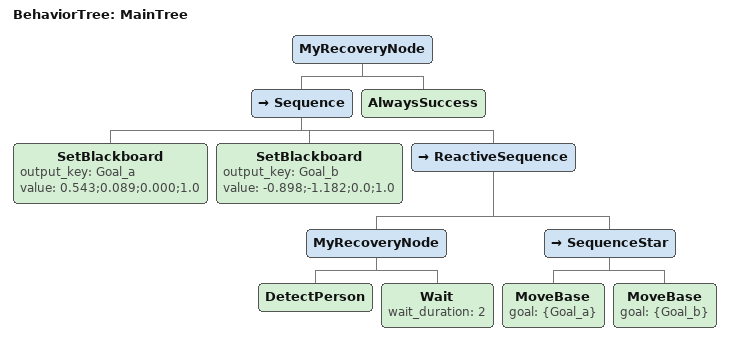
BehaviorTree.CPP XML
<!-- 모든 move base 경로에서 사람이 detect 되면 go and stop -->

<root main_tree_to_execute = "MainTree">

    <BehaviorTree ID="MainTree">
        <MyRecoveryNode>
            <Sequence>
                <SetBlackboard output_key="Goal_a" value="0.543;0.089;0.000;1.0" />
                <SetBlackboard output_key="Goal_b" value="-0.898;-1.182;0.0;1.0" />
                <ReactiveSequence>
                    <MyRecoveryNode>
                        <DetectPerson/>
                        <Wait wait_duration="2"/>
                    </MyRecoveryNode>
                    <SequenceStar>
                        <MoveBase goal="{Goal_a}" />
                        <MoveBase goal="{Goal_b}" />
                    </SequenceStar>
                </ReactiveSequence>
            </Sequence>
            <AlwaysSuccess/>
        </MyRecoveryNode>
    </BehaviorTree>

</root>
